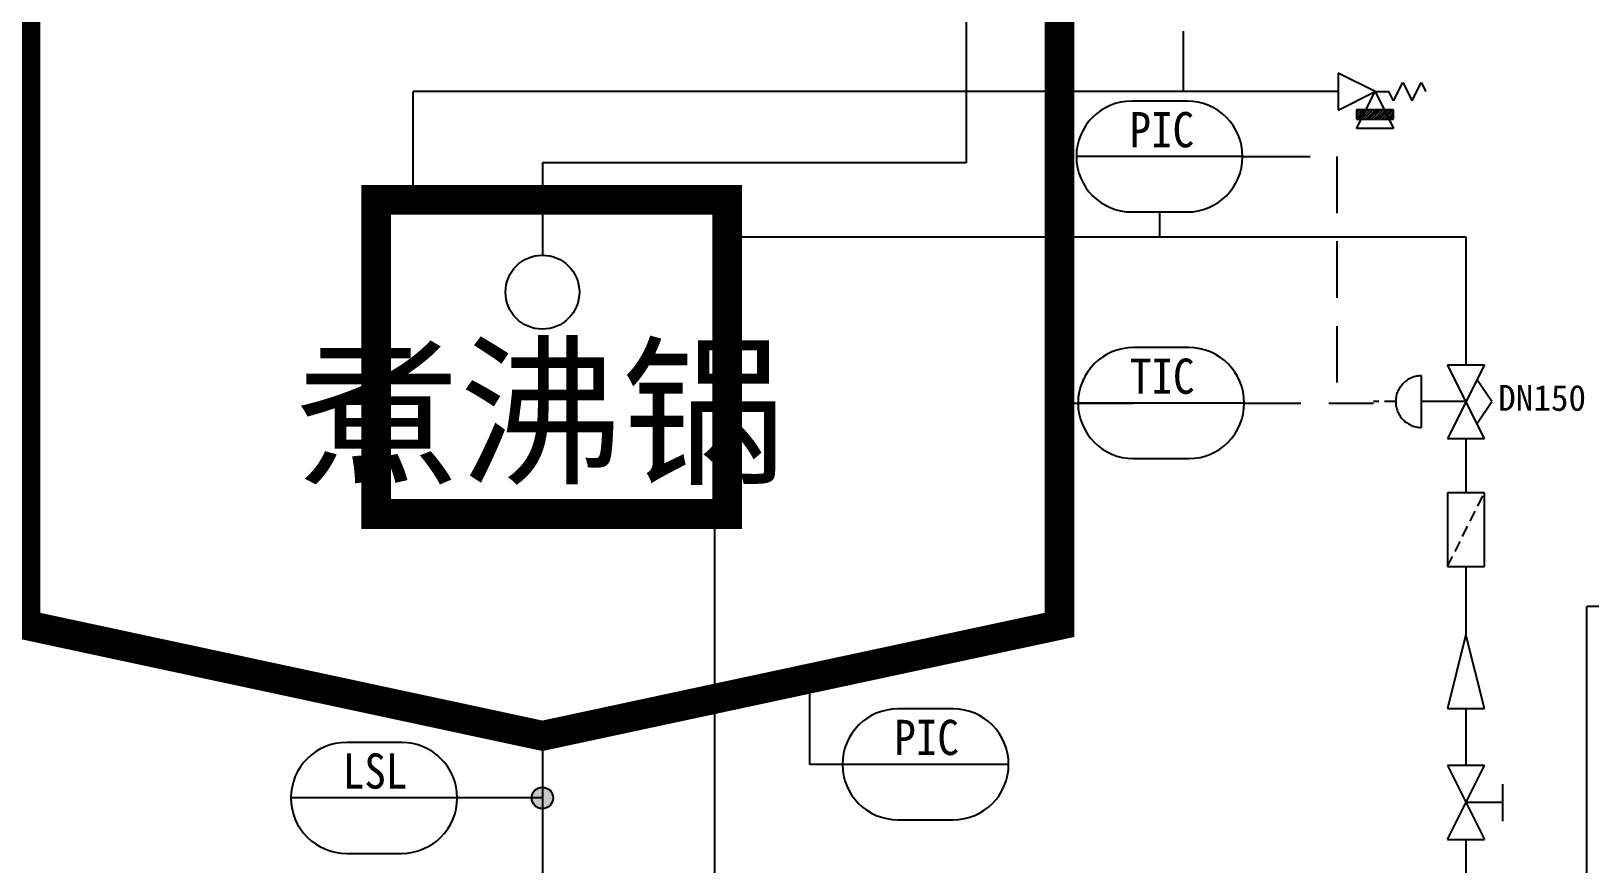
# Model space of a CAD drawing. Header units: millimetres. Extents: x 702 to 1891, y -286 to 555.
# Drawn here: x 1554.6 to 1623.6, y 215.6 to 252.4 of the extents above; entities that cross this region are included whole.
import ezdxf
from ezdxf.enums import TextEntityAlignment as Align

# ---------------------------------------------------------------- set-up
doc = ezdxf.new("R2010")
doc.units = ezdxf.units.MM
doc.header["$MEASUREMENT"] = 0
doc.linetypes.add('1', pattern=[0])
doc.linetypes.add('GESTRICHELT', pattern=[0.75, 0.5, -0.25])
doc.layers.get('0').update_dxf_attribs({"linetype": 'CONTINUOUS'})
for name, color, linetype in [('CIP', 24, 'CONTINUOUS'), ('DUENN', 7, 'CONTINUOUS'), ('GESTRICHELT', 6, 'GESTRICHELT'), ('PRODUKT', 3, 'CONTINUOUS'), ('TEXT', 7, 'CONTINUOUS')]:
    doc.layers.add(name, color=color, linetype=linetype)

# ---------------------------------------------------------------- blocks, each defined once
blk = doc.blocks.new('M')
at = {"layer": 'DUENN', "color": 1}
for p, q in [((10, 5), (5, 5)), ((5, -5), (10, -5))]:
    blk.add_line(p, q, dxfattribs=at)
for centre, start, end in [((5, 0), 90, 270), ((10, 0), 270, 90)]:
    blk.add_arc(centre, 5, start, end, dxfattribs=at)

msp = doc.modelspace()

# ---------------------------------------------------------------- hatches: boundary and pattern name
at = {"layer": 'TEXT'}
msp.add_hatch(color=256, dxfattribs=at).paths.add_polyline_path([(1577.747, 218.515, 1), (1576.797, 218.515, 1)])

# ---------------------------------------------------------------- linework, layer by layer
at = {"color": 3, "linetype": '1'}
for p, q in [((1612.507, 250.583), (1612.507, 248.948)), ((1614.143, 249.765), (1612.507, 250.583)), ((1614.961, 249.357), (1615.37, 250.174)), ((1615.37, 250.174), (1615.778, 249.357)), ((1615.778, 249.357), (1616.187, 250.174)), ((1616.187, 250.174), (1616.392, 249.764)), ((1612.507, 248.948), (1614.143, 249.765)), ((1613.325, 248.138), (1614.143, 249.774)), ((1614.143, 249.774), (1614.961, 248.138)), ((1614.143, 249.765), (1614.552, 249.765)), ((1614.552, 249.765), (1614.756, 249.765)), ((1614.961, 249.357), (1614.756, 249.765)), ((1613.325, 248.956), (1613.325, 248.547)), ((1614.961, 248.956), (1613.325, 248.956)), ((1613.325, 248.547), (1614.961, 248.547)), ((1614.961, 248.547), (1614.961, 248.956)), ((1614.961, 248.138), (1613.325, 248.138)), ((1618.979, 234.411), (1617.344, 237.682)), ((1618.979, 237.682), (1617.344, 234.411)), ((1617.344, 237.682), (1618.979, 237.682)), ((1615.299, 236.754), (1615.265, 236.708)), ((1615.336, 236.798), (1615.299, 236.754)), ((1615.375, 236.841), (1615.336, 236.798)), ((1615.415, 236.881), (1615.375, 236.841)), ((1615.458, 236.919), (1615.415, 236.881)), ((1615.503, 236.955), (1615.458, 236.919)), ((1615.55, 236.989), (1615.503, 236.955)), ((1615.598, 237.021), (1615.55, 236.989)), ((1615.648, 237.05), (1615.598, 237.021)), ((1615.699, 237.076), (1615.648, 237.05)), ((1615.751, 237.1), (1615.699, 237.076)), ((1615.804, 237.121), (1615.751, 237.1)), ((1615.859, 237.14), (1615.804, 237.121)), ((1615.914, 237.155), (1615.859, 237.14)), ((1615.97, 237.168), (1615.914, 237.155)), ((1616.027, 237.178), (1615.97, 237.168)), ((1616.084, 237.185), (1616.027, 237.178)), ((1616.141, 237.19), (1616.084, 237.185)), ((1616.199, 237.191), (1616.141, 237.19)), ((1616.199, 234.902), (1616.199, 237.191)), ((1619.306, 236.046), (1618.652, 237.028)), ((1615.056, 236.119), (1615.054, 236.061)), ((1615.054, 236.061), (1615.055, 236.004)), ((1615.062, 236.176), (1615.056, 236.119)), ((1615.069, 236.233), (1615.062, 236.176)), ((1615.08, 236.29), (1615.069, 236.233)), ((1615.094, 236.345), (1615.08, 236.29)), ((1615.11, 236.401), (1615.094, 236.345)), ((1615.129, 236.455), (1615.11, 236.401)), ((1615.151, 236.508), (1615.129, 236.455)), ((1615.176, 236.56), (1615.151, 236.508)), ((1615.203, 236.611), (1615.176, 236.56)), ((1615.233, 236.66), (1615.203, 236.611)), ((1615.265, 236.708), (1615.233, 236.66)), ((1618.161, 236.046), (1616.199, 236.046)), ((1618.652, 235.065), (1619.306, 236.046)), ((1615.055, 236.004), (1615.059, 235.946)), ((1615.059, 235.946), (1615.065, 235.889)), ((1615.065, 235.889), (1615.074, 235.832)), ((1615.074, 235.832), (1615.086, 235.776)), ((1615.086, 235.776), (1615.101, 235.721)), ((1615.101, 235.721), (1615.119, 235.666)), ((1615.119, 235.666), (1615.14, 235.612)), ((1615.14, 235.612), (1615.163, 235.56)), ((1615.163, 235.56), (1615.189, 235.508)), ((1615.189, 235.508), (1615.217, 235.458)), ((1615.217, 235.458), (1615.248, 235.41)), ((1615.248, 235.41), (1615.281, 235.363)), ((1615.281, 235.363), (1615.316, 235.317)), ((1615.316, 235.317), (1615.354, 235.274)), ((1615.354, 235.274), (1615.394, 235.232)), ((1615.394, 235.232), (1615.436, 235.193)), ((1615.436, 235.193), (1615.48, 235.156)), ((1615.48, 235.156), (1615.525, 235.121)), ((1615.525, 235.121), (1615.573, 235.088)), ((1615.573, 235.088), (1615.622, 235.058)), ((1615.622, 235.058), (1615.672, 235.03)), ((1615.672, 235.03), (1615.724, 235.005)), ((1615.724, 235.005), (1615.777, 234.982)), ((1615.777, 234.982), (1615.831, 234.963)), ((1615.831, 234.963), (1615.886, 234.945)), ((1615.886, 234.945), (1615.941, 234.931)), ((1615.941, 234.931), (1615.998, 234.92)), ((1615.998, 234.92), (1616.054, 234.911)), ((1616.054, 234.911), (1616.112, 234.905)), ((1616.112, 234.905), (1616.169, 234.902)), ((1616.169, 234.902), (1616.199, 234.902)), ((1617.344, 234.411), (1618.979, 234.411)), ((1617.344, 232.017), (1617.344, 228.746)), ((1618.979, 232.017), (1617.344, 232.017)), ((1618.979, 228.746), (1618.979, 232.017)), ((1617.344, 228.746), (1618.979, 228.746)), ((1618.161, 225.745), (1617.344, 222.474)), ((1618.979, 222.474), (1618.161, 225.745)), ((1617.344, 222.474), (1618.979, 222.474)), ((1617.344, 216.674), (1618.979, 219.945)), ((1617.344, 219.945), (1618.979, 216.674)), ((1618.979, 219.945), (1617.344, 219.945)), ((1619.797, 217.491), (1619.797, 219.127)), ((1619.797, 218.309), (1618.161, 218.309)), ((1617.344, 216.674), (1618.979, 216.674))]:
    msp.add_line(p, q, dxfattribs=at)
at = {"color": 6}
for p, q in [((1612.507, 249.765), (1571.548, 249.765)), ((1571.548, 244.979), (1571.548, 249.765)), ((1585.45, 243.344), (1618.161, 243.344)), ((1618.161, 243.344), (1618.161, 237.682)), ((1618.161, 234.411), (1618.161, 232.017)), ((1618.161, 234.411), (1618.161, 232.017)), ((1618.161, 228.746), (1618.161, 225.745)), ((1618.161, 228.746), (1618.161, 225.745)), ((1618.161, 222.474), (1618.161, 219.945)), ((1618.161, 216.674), (1618.161, 202.897)), ((1618.161, 216.674), (1618.161, 166.093))]:
    msp.add_line(p, q, dxfattribs=at)
at = {"color": 6, "linetype": '1'}
for p, q in [((1613.325, 248.936), (1613.346, 248.956)), ((1613.325, 248.589), (1613.693, 248.956)), ((1613.325, 248.704), (1613.577, 248.956)), ((1613.325, 248.82), (1613.461, 248.956)), ((1613.399, 248.547), (1613.808, 248.956)), ((1613.515, 248.547), (1613.924, 248.956)), ((1613.631, 248.547), (1614.04, 248.956)), ((1613.746, 248.547), (1614.155, 248.956)), ((1613.862, 248.547), (1614.271, 248.956)), ((1613.978, 248.547), (1614.387, 248.956)), ((1614.093, 248.547), (1614.502, 248.956)), ((1614.209, 248.547), (1614.618, 248.956)), ((1614.325, 248.547), (1614.733, 248.956)), ((1614.44, 248.547), (1614.849, 248.956)), ((1614.556, 248.547), (1614.961, 248.952)), ((1614.672, 248.547), (1614.961, 248.836)), ((1614.787, 248.547), (1614.961, 248.721)), ((1614.903, 248.547), (1614.961, 248.605))]:
    msp.add_line(p, q, dxfattribs=at)
at = {"color": 1, "linetype": '1'}
for p, q in [((1613.342, 248.547), (1613.75, 248.956)), ((1613.804, 248.547), (1614.213, 248.956)), ((1614.267, 248.547), (1614.676, 248.956)), ((1614.729, 248.547), (1614.961, 248.779))]:
    msp.add_line(p, q, dxfattribs=at)
at = {"color": 6, "linetype": 'GESTRICHELT', "ltscale": 6}
msp.add_line((1608.273, 246.891), (1612.441, 246.891), dxfattribs=at)
at = {"color": 6, "linetype": 'GESTRICHELT', "ltscale": 5}
for p, q in [((1612.441, 246.891), (1612.441, 235.859)), ((1608.348, 235.984), (1614.072, 235.984))]:
    msp.add_line(p, q, dxfattribs=at)
at = {"color": 6, "linetype": 'GESTRICHELT'}
msp.add_line((1617.344, 228.746), (1618.979, 232.017), dxfattribs=at)
at = {"color": 111}
msp.add_line((1584.895, 231.077), (1584.895, 208.915), dxfattribs=at)
at = {"layer": 'CIP'}
for p, q in [((1596.033, 269.304), (1596.033, 246.615)), ((1596.033, 246.615), (1577.272, 246.615)), ((1577.272, 246.615), (1577.272, 242.526))]:
    msp.add_line(p, q, dxfattribs=at)
msp.add_circle((1577.272, 240.89), 1.636, dxfattribs=at)
at = {"layer": 'DUENN', "color": 1}
for p, q in [((1605.638, 252.437), (1605.638, 249.765)), ((1608.273, 246.891), (1600.913, 246.891)), ((1604.593, 244.437), (1604.593, 243.344)), ((1600.17, 235.984), (1603.441, 235.984)), ((1608.348, 235.984), (1600.988, 235.984)), ((1589.115, 220), (1589.115, 223.801)), ((1597.916, 220), (1589.115, 220)), ((1577.272, 218.515), (1566.137, 218.515))]:
    msp.add_line(p, q, dxfattribs=at)
at = {"layer": 'DUENN', "color": 1, "const_width": 1.32}
msp.add_lwpolyline([(1574.819, 277.648), (1574.819, 265.424), (1554.374, 255.61), (1554.374, 226.17), (1577.272, 221.263), (1600.17, 226.17), (1600.17, 255.61), (1579.726, 265.424), (1579.726, 277.648)], dxfattribs=at)
msp.add_lwpolyline([(1569.912, 231.077), (1569.912, 244.979), (1585.45, 244.979), (1585.45, 231.077)], close=True, dxfattribs=at)
at = {"layer": 'GESTRICHELT'}
msp.add_line((1615.054, 236.046), (1614.072, 236.046), dxfattribs=at)
at = {"layer": 'PRODUKT'}
for p, q in [((1625.964, 226.988), (1623.515, 226.988)), ((1623.515, 165.126), (1623.515, 226.988)), ((1577.272, 221.263), (1577.272, 197.55))]:
    msp.add_line(p, q, dxfattribs=at)
at = {"layer": 'TEXT'}
msp.add_circle((1577.272, 218.515), 0.475, dxfattribs=at)

# ---------------------------------------------------------------- block references
at = {"xscale": 0.49066931257344, "yscale": 0.49066931257344, "zscale": 0.49066931257344}
for p in [(1600.913, 246.891), (1600.988, 235.984), (1590.556, 220), (1566.137, 218.515)]:
    msp.add_blockref('M', p, dxfattribs=at)

# ---------------------------------------------------------------- texts
at = {"insert": (1577.2, 235.288), "char_height": 5.28, "width": 39.6, "attachment_point": 5}
msp.add_mtext('{\\f宋体|b0|i0|c134|p2;煮沸锅}', dxfattribs=at)
at = {"layer": 'TEXT', "width": 0.9}
for s, p in [('PIC', (1604.696, 248.081)), ('TIC', (1604.714, 237.174)), ('PIC', (1594.282, 221.191)), ('LSL', (1569.864, 219.705))]:
    msp.add_text(s, height=1.5577, dxfattribs=at).set_placement(p, align=Align.MIDDLE_CENTER)
at = {"layer": 'TEXT'}
msp.add_text('DN150', height=1.1449, dxfattribs=at).set_placement((1619.588, 235.298), align=Align.BOTTOM_LEFT)

doc.saveas('drawing.dxf')
